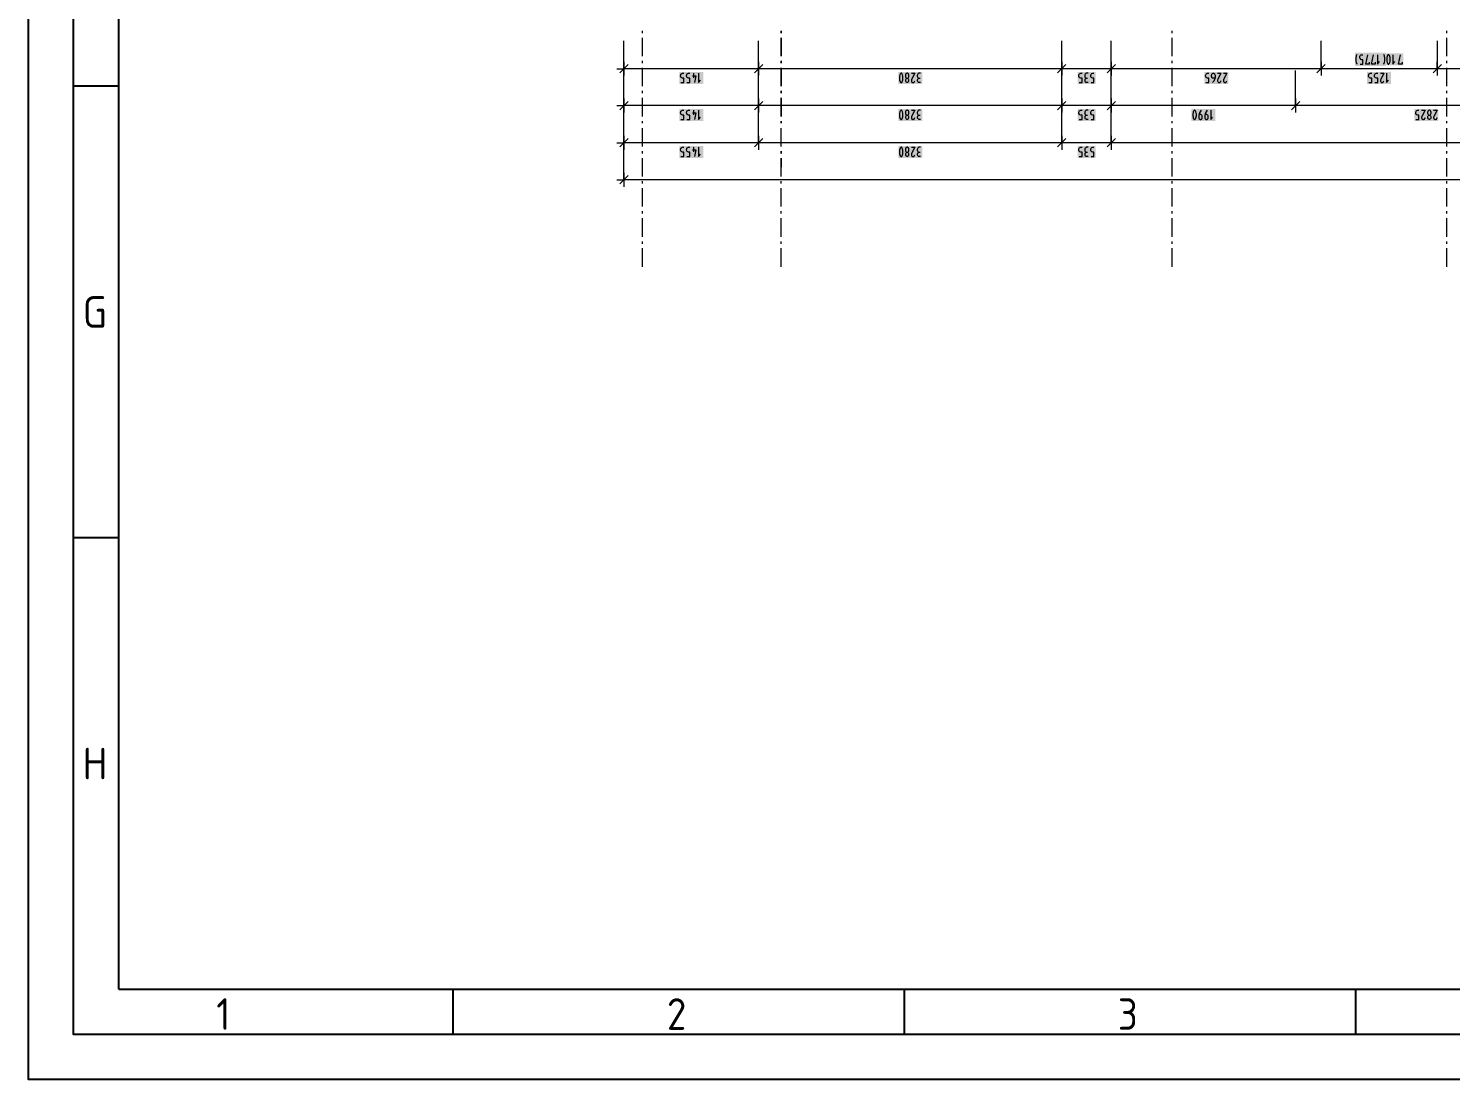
# Model space of a CAD drawing. Header units: millimetres. Extents: x 0 to 594, y 0 to 420.
# Drawn here: x 0 to 157.5, y 0 to 116.4 of the extents above; entities that cross this region are included whole.
import ezdxf

# ---------------------------------------------------------------- set-up
doc = ezdxf.new("R2010")
doc.units = ezdxf.units.MM
doc.header["$LTSCALE"] = 8
for name, color, linetype in [('035', 5, 'Continuous'), ('07', 7, 'Continuous'), ('PDF_Koty delkove', 7, 'Continuous'), ('PDF_Osy hlavni', 7, 'Continuous')]:
    doc.layers.add(name, color=color, linetype=linetype)
doc.styles.add('ISO Proportional', font='isocp.shx')

# ---------------------------------------------------------------- blocks, each defined once
blk = doc.blocks.new('IEC_border_a2')
at = {"layer": '035'}
for p, q in [((10, 10), (10, 410)), ((10, 110), (5.02, 110)), ((10, 60), (5.02, 60)), ((10, 10), (584, 10)), ((47, 10), (47, 5)), ((97, 10), (97, 5)), ((147, 10), (147, 5))]:
    blk.add_line(p, q, dxfattribs=at)
blk.add_lwpolyline([(0, 420), (594, 420), (594, 0), (0, 0)], close=True, dxfattribs=at)
at = {"layer": '07'}
blk.add_lwpolyline([(5, 415), (589, 415), (589, 5), (5, 5)], close=True, dxfattribs=at)
at = {"layer": '035', "style": 'ISO Proportional'}
for s, p in [('G', (6.02, 83.25)), ('H', (6.02, 33.25)), ('1', (20.81, 5.5)), ('2', (70.73, 5.5)), ('3', (120.68, 5.5))]:
    blk.add_text(s, height=3.5, dxfattribs=at).set_placement(p)

msp = doc.modelspace()

# ---------------------------------------------------------------- linework, layer by layer
at = {"layer": 'PDF_Koty delkove', "lineweight": 18}
for points in [[(65.2, 111.94), (65.97, 111.94), (65.97, 115.02)], [(80.88, 111.94), (80.88, 115.02)], [(114.47, 111.94), (114.47, 115.02)], [(119.96, 111.94), (119.96, 115.02)], [(143.2, 111.94), (143.2, 115.02)], [(156.07, 115.02), (156.07, 113.67), (156.07, 113.61), (156.07, 111.94), (156.07, 112.71)], [(147.21, 112.45), (147.18, 112.49), (147.14, 112.56), (147.11, 112.66), (147.1, 112.8), (147.1, 113.14), (147.11, 113.31), (147.13, 113.41), (147.15, 113.48), (147.21, 113.55)], [(147.51, 112.45), (147.84, 112.45), (147.84, 112.93), (147.7, 112.93), (147.61, 112.97), (147.55, 113.02), (147.5, 113.1), (147.48, 113.17), (147.48, 113.24), (147.5, 113.31), (147.52, 113.38), (147.56, 113.43), (147.62, 113.46), (147.7, 113.48), (147.84, 113.48)], [(148.52, 112.66), (148.52, 112.45), (148.14, 112.45), (148.36, 113.48)], [(149.18, 112.66), (149.18, 112.45), (148.79, 112.45), (149.01, 113.48)], [(149.45, 113.48), (149.45, 112.45), (149.67, 112.73)], [(150.11, 113.55), (150.16, 113.48), (150.19, 113.41), (150.2, 113.31), (150.22, 113.14), (150.22, 112.8), (150.2, 112.66), (150.17, 112.56), (150.13, 112.49)], [(151.13, 113.48), (151.13, 112.45), (151.35, 112.73)], [(152.17, 112.66), (152.17, 112.45), (151.78, 112.45), (152, 113.48)], [(66.43, 112.4), (65.5, 111.48)], [(65.97, 112.71), (65.97, 111.94), (65.97, 111.17)], [(299.31, 111.94), (273.27, 111.94), (258.92, 111.94), (252.82, 111.94), (242.57, 111.94), (228.22, 111.94), (215.21, 111.94), (200.86, 111.94), (190.61, 111.94), (184.51, 111.94), (170.16, 111.94), (156.07, 111.94), (143.2, 111.94), (119.96, 111.94), (114.47, 111.94), (80.88, 111.94), (65.97, 111.94)], [(81.34, 112.4), (80.42, 111.48)], [(80.88, 112.71), (80.88, 111.94), (80.88, 111.17)], [(114.94, 112.4), (114.01, 111.48)], [(114.47, 112.71), (114.47, 111.94), (114.47, 111.17)], [(120.43, 112.4), (119.5, 111.48)], [(119.96, 112.71), (119.96, 111.94), (119.96, 111.17)], [(143.66, 112.4), (142.74, 111.48)], [(143.2, 112.71), (143.2, 111.94), (143.2, 111.17)], [(150.13, 112.49), (150.11, 112.45)], [(156.53, 112.4), (155.6, 111.48)], [(156.07, 111.94), (156.07, 111.17)], [(65.2, 107.85), (65.97, 107.85), (65.97, 111.73)], [(72.27, 110.4), (72.6, 110.4), (72.6, 110.88), (72.46, 110.88), (72.37, 110.92), (72.31, 110.97), (72.26, 111.05), (72.25, 111.12), (72.25, 111.19), (72.26, 111.26), (72.29, 111.33), (72.33, 111.38), (72.38, 111.41), (72.46, 111.43), (72.6, 111.43)], [(72.9, 111.12), (72.9, 111.19), (72.92, 111.26), (72.94, 111.33), (72.98, 111.38), (73.04, 111.41), (73.12, 111.43), (73.26, 111.43)], [(72.93, 110.4), (73.26, 110.4), (73.26, 110.88), (73.12, 110.88), (73.03, 110.92), (72.97, 110.97), (72.92, 111.05), (72.9, 111.12)], [(73.56, 111.16), (73.94, 111.16), (73.78, 110.4)], [(73.67, 111.43), (73.67, 110.92)], [(74.22, 111.43), (74.22, 110.4), (74.44, 110.68)], [(80.88, 107.85), (80.88, 111.73)], [(97.51, 110.61), (97.5, 110.54), (97.47, 110.47), (97.42, 110.42), (97.38, 110.4), (97.32, 110.4), (97.28, 110.42), (97.22, 110.47), (97.2, 110.54), (97.18, 110.61), (97.18, 110.68), (97.2, 110.75), (97.22, 110.81), (97.27, 110.86), (97.29, 110.88)], [(97.4, 110.88), (97.43, 110.86), (97.47, 110.81), (97.5, 110.75), (97.51, 110.68), (97.51, 110.61)], [(97.81, 111.43), (98.2, 111.43), (97.84, 110.75), (97.81, 110.68), (97.81, 110.57), (97.84, 110.51), (97.88, 110.46), (97.92, 110.42), (97.98, 110.4), (98.03, 110.4), (98.09, 110.42), (98.13, 110.46), (98.17, 110.51), (98.2, 110.61)], [(98.83, 111.43), (98.64, 111.43), (98.57, 111.39), (98.51, 111.34), (98.48, 111.26), (98.47, 111.19), (98.47, 111.12), (98.48, 111.04), (98.51, 110.97), (98.57, 110.92), (98.66, 110.88)], [(98.83, 110.4), (98.66, 110.4), (98.61, 110.42), (98.55, 110.46), (98.53, 110.51), (98.5, 110.61), (98.5, 110.68), (98.53, 110.78), (98.58, 110.85)], [(98.58, 110.85), (98.66, 110.88), (98.77, 110.88)], [(114.47, 107.85), (114.47, 111.73)], [(116.4, 110.4), (116.73, 110.4), (116.73, 110.88), (116.59, 110.88), (116.49, 110.92), (116.44, 110.97), (116.38, 111.05), (116.37, 111.12), (116.37, 111.19), (116.38, 111.26), (116.41, 111.33), (116.45, 111.38), (116.51, 111.41), (116.59, 111.43), (116.73, 111.43)], [(117.38, 111.43), (117.19, 111.43), (117.12, 111.39), (117.07, 111.34), (117.04, 111.26), (117.03, 111.19), (117.03, 111.12), (117.04, 111.04), (117.07, 110.97), (117.12, 110.92), (117.22, 110.88)], [(117.38, 110.4), (117.22, 110.4), (117.16, 110.42), (117.11, 110.46), (117.08, 110.51), (117.05, 110.61), (117.05, 110.68), (117.08, 110.78), (117.14, 110.85), (117.22, 110.88), (117.33, 110.88)], [(117.7, 111.05), (117.68, 111.12), (117.68, 111.19), (117.7, 111.26), (117.73, 111.33), (117.77, 111.38), (117.82, 111.41), (117.9, 111.43), (118.04, 111.43)], [(117.71, 110.4), (118.04, 110.4), (118.04, 110.88), (117.9, 110.88), (117.81, 110.92), (117.75, 110.97), (117.7, 111.05)], [(119.96, 107.85), (119.96, 111.73)], [(130.43, 110.4), (130.76, 110.4), (130.76, 110.88), (130.62, 110.88), (130.53, 110.92), (130.47, 110.97), (130.42, 111.05), (130.41, 111.12), (130.41, 111.19), (130.42, 111.26), (130.45, 111.33), (130.49, 111.38), (130.54, 111.41), (130.62, 111.43), (130.76, 111.43)], [(131.42, 110.88), (131.23, 110.88), (131.17, 110.9), (131.13, 110.93), (131.1, 110.97), (131.08, 111.02), (131.06, 111.09), (131.06, 111.22), (131.08, 111.29), (131.1, 111.34), (131.13, 111.38), (131.17, 111.41), (131.23, 111.43), (131.28, 111.43), (131.34, 111.41), (131.38, 111.38), (131.4, 111.34), (131.43, 111.29), (131.45, 111.22), (131.45, 110.98), (131.39, 110.75), (131.31, 110.57), (131.17, 110.4)], [(131.72, 111.43), (132.1, 111.43), (131.75, 110.75), (131.72, 110.68), (131.72, 110.57), (131.75, 110.51)], [(131.75, 110.51), (131.79, 110.46), (131.83, 110.42), (131.88, 110.4), (131.94, 110.4), (131.99, 110.42), (132.03, 110.46), (132.08, 110.51), (132.1, 110.61)], [(132.38, 111.43), (132.76, 111.43), (132.4, 110.75), (132.38, 110.68), (132.38, 110.57), (132.4, 110.51), (132.45, 110.46), (132.49, 110.42), (132.54, 110.4), (132.6, 110.4), (132.65, 110.42), (132.69, 110.46), (132.73, 110.51), (132.76, 110.61)], [(140.38, 107.85), (140.38, 111.73)], [(148.48, 110.4), (148.81, 110.4), (148.81, 110.88), (148.67, 110.88), (148.58, 110.92), (148.52, 110.97), (148.47, 111.05), (148.46, 111.12), (148.46, 111.19), (148.47, 111.26), (148.5, 111.33), (148.54, 111.38), (148.59, 111.41), (148.67, 111.43), (148.81, 111.43)], [(149.14, 110.4), (149.47, 110.4), (149.47, 110.88), (149.33, 110.88), (149.24, 110.92), (149.18, 110.97), (149.13, 111.05), (149.11, 111.12), (149.11, 111.19), (149.13, 111.26), (149.15, 111.33), (149.2, 111.38), (149.25, 111.41), (149.33, 111.43), (149.47, 111.43)], [(149.77, 111.43), (150.15, 111.43), (149.8, 110.75), (149.77, 110.68), (149.77, 110.57), (149.8, 110.51), (149.84, 110.46), (149.88, 110.42), (149.93, 110.4), (149.99, 110.4), (150.04, 110.42), (150.09, 110.46), (150.13, 110.51), (150.15, 110.61)], [(150.43, 111.43), (150.43, 110.4), (150.65, 110.68)], [(65.2, 103.74), (65.97, 103.74), (65.97, 108.65)], [(65.2, 99.64), (65.97, 99.64), (65.97, 108.59)], [(66.43, 108.31), (65.5, 107.39)], [(65.97, 108.62), (65.97, 107.85), (65.97, 107.08)], [(549.56, 107.85), (518.99, 107.85), (486.83, 107.85), (438.24, 107.85), (403.24, 107.85), (371.46, 107.85), (330.26, 107.85), (298.49, 107.85), (274.09, 107.85), (242.32, 107.85), (201.11, 107.85), (169.34, 107.85), (140.38, 107.85), (119.96, 107.85), (114.47, 107.85), (80.88, 107.85), (65.97, 107.85)], [(72.27, 106.31), (72.6, 106.31), (72.6, 106.79), (72.46, 106.79), (72.37, 106.82), (72.31, 106.87), (72.26, 106.96), (72.25, 107.03), (72.25, 107.1), (72.26, 107.16), (72.29, 107.23), (72.33, 107.28), (72.38, 107.32), (72.46, 107.34), (72.6, 107.34)], [(73.26, 106.31), (73.26, 106.79), (73.12, 106.79), (73.03, 106.82), (72.97, 106.87), (72.92, 106.96), (72.9, 107.03), (72.9, 107.1), (72.92, 107.16), (72.94, 107.23), (72.98, 107.28), (73.04, 107.32), (73.12, 107.34), (73.26, 107.34)], [(73.67, 107.34), (73.67, 106.82)], [(74.22, 107.34), (74.22, 106.31), (74.44, 106.58)], [(81.34, 108.31), (80.42, 107.39)], [(80.88, 103.74), (80.88, 108.65)], [(80.88, 108.62), (80.88, 107.85), (80.88, 107.08)], [(97.16, 107.1), (97.16, 107.03), (97.17, 106.94), (97.21, 106.86), (97.27, 106.81), (97.29, 106.79), (97.4, 106.79), (97.43, 106.81), (97.49, 106.86), (97.53, 106.94), (97.54, 107.03), (97.54, 107.1), (97.53, 107.18), (97.49, 107.27), (97.43, 107.32), (97.38, 107.34), (97.32, 107.34), (97.27, 107.32), (97.21, 107.27), (97.17, 107.18)], [(97.17, 107.18), (97.16, 107.1)], [(97.81, 107.34), (98.2, 107.34), (97.84, 106.65), (97.81, 106.58), (97.81, 106.48), (97.84, 106.41), (97.88, 106.36), (97.92, 106.33), (97.98, 106.31), (98.03, 106.31), (98.09, 106.33), (98.13, 106.36), (98.17, 106.41), (98.2, 106.52)], [(98.83, 107.34), (98.64, 107.34), (98.57, 107.3), (98.51, 107.25), (98.48, 107.16), (98.47, 107.1), (98.47, 107.03), (98.48, 106.94), (98.51, 106.87), (98.57, 106.82), (98.66, 106.79)], [(114.94, 108.31), (114.01, 107.39)], [(114.47, 103.74), (114.47, 108.65)], [(114.47, 108.62), (114.47, 107.85), (114.47, 107.08)], [(116.4, 106.31), (116.73, 106.31), (116.73, 106.79), (116.59, 106.79), (116.49, 106.82), (116.44, 106.87), (116.38, 106.96), (116.37, 107.03), (116.37, 107.1), (116.38, 107.16), (116.41, 107.23), (116.45, 107.28), (116.51, 107.32), (116.59, 107.34), (116.73, 107.34)], [(117.38, 107.34), (117.19, 107.34), (117.12, 107.3), (117.07, 107.25), (117.04, 107.16), (117.03, 107.1), (117.03, 107.03), (117.04, 106.94), (117.07, 106.87), (117.12, 106.82), (117.22, 106.79)], [(117.71, 106.31), (118.04, 106.31), (118.04, 106.79), (117.9, 106.79), (117.81, 106.82), (117.75, 106.87), (117.7, 106.96), (117.68, 107.03), (117.68, 107.1), (117.7, 107.16), (117.73, 107.23), (117.77, 107.28), (117.82, 107.32), (117.9, 107.34), (118.04, 107.34)], [(120.43, 108.31), (119.5, 107.39)], [(119.96, 103.74), (119.96, 108.65)], [(119.96, 108.62), (119.96, 107.85), (119.96, 107.08)], [(129.93, 107.34), (129.79, 107.16), (129.71, 106.99), (129.65, 106.75), (129.65, 106.52), (129.67, 106.45), (129.69, 106.4), (129.72, 106.36), (129.76, 106.33), (129.82, 106.31), (129.87, 106.31), (129.93, 106.33), (129.97, 106.36), (129.99, 106.4), (130.02, 106.45), (130.04, 106.52), (130.04, 106.65), (130.02, 106.72), (129.99, 106.79), (129.93, 106.84), (129.87, 106.86), (129.68, 106.86)], [(130.58, 107.34), (130.45, 107.16), (130.36, 106.99), (130.31, 106.75), (130.31, 106.52), (130.32, 106.45), (130.35, 106.4), (130.38, 106.36), (130.42, 106.33), (130.47, 106.31), (130.53, 106.31), (130.58, 106.33), (130.62, 106.36), (130.65, 106.4), (130.68, 106.45), (130.69, 106.52), (130.69, 106.65)], [(130.97, 107.34), (130.97, 106.31), (131.18, 106.58)], [(140.84, 108.31), (139.92, 107.39)], [(140.38, 108.62), (140.38, 107.85), (140.38, 107.08)], [(153.71, 106.31), (154.04, 106.31), (154.04, 106.79), (153.9, 106.79), (153.8, 106.82), (153.75, 106.87), (153.7, 106.96), (153.68, 107.03), (153.68, 107.1), (153.7, 107.16), (153.72, 107.23), (153.76, 107.28), (153.82, 107.32), (153.9, 107.34), (154.04, 107.34)], [(154.34, 107.34), (154.72, 107.34), (154.37, 106.65), (154.34, 106.58), (154.34, 106.48), (154.37, 106.41), (154.41, 106.36), (154.45, 106.33), (154.5, 106.31), (154.56, 106.31), (154.61, 106.33), (154.65, 106.36), (154.69, 106.41), (154.72, 106.52)], [(155.65, 107.34), (156.04, 107.34), (155.68, 106.65), (155.65, 106.58), (155.65, 106.48), (155.68, 106.41), (155.72, 106.36), (155.76, 106.33), (155.82, 106.31), (155.87, 106.31), (155.93, 106.33), (155.97, 106.36), (156.01, 106.41), (156.04, 106.52)], [(72.93, 106.31), (73.26, 106.31)], [(73.56, 107.06), (73.94, 107.06), (73.78, 106.31)], [(97.4, 106.79), (97.43, 106.77), (97.47, 106.72), (97.5, 106.65), (97.51, 106.58), (97.51, 106.52), (97.5, 106.45), (97.47, 106.38), (97.42, 106.33), (97.38, 106.31), (97.32, 106.31), (97.28, 106.33), (97.22, 106.38), (97.2, 106.45), (97.18, 106.52), (97.18, 106.58), (97.2, 106.65), (97.22, 106.72), (97.27, 106.77), (97.29, 106.79)], [(98.61, 106.33), (98.55, 106.36), (98.53, 106.41), (98.5, 106.52), (98.5, 106.58), (98.53, 106.69), (98.58, 106.75), (98.66, 106.79), (98.77, 106.79)], [(98.83, 106.31), (98.66, 106.31), (98.61, 106.33)], [(117.38, 106.31), (117.22, 106.31), (117.16, 106.33), (117.11, 106.36), (117.08, 106.41), (117.05, 106.52), (117.05, 106.58), (117.08, 106.69), (117.14, 106.75), (117.22, 106.79), (117.33, 106.79)], [(130.69, 106.65), (130.68, 106.72), (130.65, 106.79), (130.58, 106.84), (130.53, 106.86), (130.34, 106.86)], [(155.24, 106.79), (155.27, 106.77), (155.31, 106.72), (155.34, 106.65), (155.35, 106.58), (155.35, 106.52), (155.34, 106.45), (155.31, 106.38), (155.25, 106.33), (155.21, 106.31), (155.16, 106.31), (155.12, 106.33), (155.06, 106.38), (155.04, 106.45), (155.02, 106.52), (155.02, 106.58), (155.04, 106.65), (155.06, 106.72), (155.1, 106.77), (155.13, 106.79)], [(66.43, 104.2), (65.5, 103.28)], [(65.97, 104.51), (65.97, 103.74), (65.97, 102.97)], [(81.34, 104.2), (80.42, 103.28)], [(80.88, 104.51), (80.88, 103.74), (80.88, 102.97)], [(114.94, 104.2), (114.01, 103.28)], [(114.47, 104.51), (114.47, 103.74), (114.47, 102.97)], [(120.43, 104.2), (119.5, 103.28)], [(119.96, 104.51), (119.96, 103.74), (119.96, 102.97)], [(549.56, 103.74), (336.22, 103.74), (119.96, 103.74), (114.47, 103.74), (80.88, 103.74), (65.97, 103.74)], [(72.27, 102.2), (72.6, 102.2), (72.6, 102.68), (72.46, 102.68), (72.37, 102.72), (72.31, 102.77), (72.26, 102.85), (72.25, 102.92), (72.25, 102.99), (72.26, 103.06), (72.29, 103.13), (72.33, 103.18), (72.38, 103.21), (72.46, 103.23)], [(72.46, 103.23), (72.6, 103.23)], [(72.93, 102.2), (73.26, 102.2), (73.26, 102.68), (73.12, 102.68), (73.03, 102.72), (72.97, 102.77), (72.92, 102.85), (72.9, 102.92), (72.9, 102.99), (72.92, 103.06), (72.94, 103.13), (72.98, 103.18), (73.04, 103.21), (73.12, 103.23), (73.26, 103.23)], [(73.56, 102.96), (73.94, 102.96), (73.78, 102.2)], [(73.67, 103.23), (73.67, 102.72)], [(74.22, 103.23), (74.22, 102.2), (74.44, 102.48)], [(96.5, 102.82), (96.5, 102.61), (96.51, 102.51), (96.54, 102.39), (96.58, 102.29), (96.64, 102.22), (96.66, 102.2), (96.72, 102.2), (96.75, 102.22), (96.8, 102.29), (96.84, 102.39), (96.87, 102.51), (96.88, 102.61), (96.88, 102.82), (96.87, 102.92), (96.84, 103.04), (96.8, 103.14), (96.75, 103.21), (96.72, 103.23), (96.66, 103.23), (96.64, 103.21), (96.58, 103.14), (96.54, 103.04), (96.51, 102.92), (96.5, 102.82)], [(97.4, 102.68), (97.43, 102.67), (97.47, 102.61), (97.5, 102.55), (97.51, 102.48), (97.51, 102.41), (97.5, 102.34), (97.47, 102.27), (97.42, 102.22), (97.38, 102.2), (97.32, 102.2), (97.28, 102.22), (97.22, 102.27), (97.2, 102.34), (97.18, 102.41), (97.18, 102.48), (97.2, 102.55), (97.22, 102.61), (97.27, 102.67), (97.29, 102.68)], [(97.81, 103.23), (98.2, 103.23), (97.84, 102.55), (97.81, 102.48), (97.81, 102.37), (97.84, 102.31), (97.88, 102.26), (97.92, 102.22), (97.98, 102.2)], [(97.98, 102.2), (98.03, 102.2), (98.09, 102.22), (98.13, 102.26), (98.17, 102.31), (98.2, 102.41)], [(98.83, 103.23), (98.64, 103.23), (98.57, 103.19), (98.51, 103.14), (98.48, 103.06), (98.47, 102.99), (98.47, 102.92), (98.48, 102.84), (98.51, 102.77), (98.57, 102.72), (98.66, 102.68)], [(98.83, 102.2), (98.66, 102.2), (98.61, 102.22), (98.55, 102.26), (98.53, 102.31), (98.5, 102.41), (98.5, 102.48), (98.53, 102.58), (98.58, 102.65), (98.66, 102.68), (98.77, 102.68)], [(116.4, 102.2), (116.73, 102.2), (116.73, 102.68), (116.59, 102.68), (116.49, 102.72), (116.44, 102.77), (116.38, 102.85), (116.37, 102.92), (116.37, 102.99), (116.38, 103.06), (116.41, 103.13), (116.45, 103.18), (116.51, 103.21), (116.59, 103.23), (116.73, 103.23)], [(117.12, 103.19), (117.07, 103.14), (117.04, 103.06), (117.03, 102.99), (117.03, 102.92), (117.04, 102.84), (117.07, 102.77), (117.12, 102.72), (117.22, 102.68)], [(117.38, 102.2), (117.22, 102.2), (117.16, 102.22), (117.11, 102.26), (117.08, 102.31), (117.05, 102.41), (117.05, 102.48), (117.08, 102.58), (117.14, 102.65), (117.22, 102.68), (117.33, 102.68)], [(117.38, 103.23), (117.19, 103.23), (117.12, 103.19)], [(117.71, 102.2), (118.04, 102.2), (118.04, 102.68), (117.9, 102.68), (117.81, 102.72), (117.75, 102.77), (117.7, 102.85), (117.68, 102.92), (117.68, 102.99), (117.7, 103.06), (117.73, 103.13), (117.77, 103.18), (117.82, 103.21), (117.9, 103.23), (118.04, 103.23)], [(66.43, 100.1), (65.5, 99.18)], [(65.97, 100.41), (65.97, 99.64), (65.97, 98.87)], [(549.56, 99.64), (309.27, 99.64), (65.97, 99.64)]]:
    msp.add_lwpolyline(points, dxfattribs=at)
for points in [[(150.47, 113.07), (150.47, 112.86), (150.49, 112.76), (150.51, 112.64), (150.55, 112.54), (150.61, 112.47), (150.64, 112.45), (150.69, 112.45), (150.72, 112.47), (150.77, 112.54), (150.81, 112.64), (150.84, 112.76), (150.86, 112.86), (150.86, 113.07), (150.84, 113.17), (150.81, 113.29), (150.77, 113.39), (150.72, 113.46), (150.69, 113.48), (150.64, 113.48), (150.61, 113.46), (150.55, 113.39), (150.51, 113.29), (150.49, 113.17)], [(96.5, 111.02), (96.5, 110.81), (96.51, 110.71), (96.54, 110.59), (96.58, 110.49), (96.64, 110.42), (96.66, 110.4), (96.72, 110.4), (96.75, 110.42), (96.8, 110.49), (96.84, 110.59), (96.87, 110.71), (96.88, 110.81), (96.88, 111.02), (96.87, 111.12), (96.84, 111.24), (96.8, 111.34), (96.75, 111.41), (96.72, 111.43), (96.66, 111.43), (96.64, 111.41), (96.58, 111.34), (96.54, 111.24), (96.51, 111.12)], [(97.16, 111.19), (97.16, 111.12), (97.17, 111.04), (97.21, 110.95), (97.27, 110.9), (97.29, 110.88), (97.4, 110.88), (97.43, 110.9), (97.49, 110.95), (97.53, 111.04), (97.54, 111.12), (97.54, 111.19), (97.53, 111.27), (97.49, 111.36), (97.43, 111.41), (97.38, 111.43), (97.32, 111.43), (97.27, 111.41), (97.21, 111.36), (97.17, 111.27)], [(96.5, 106.93), (96.5, 106.72), (96.51, 106.62), (96.54, 106.5), (96.58, 106.4), (96.64, 106.33), (96.66, 106.31), (96.72, 106.31), (96.75, 106.33), (96.8, 106.4), (96.84, 106.5), (96.87, 106.62), (96.88, 106.72), (96.88, 106.93), (96.87, 107.03), (96.84, 107.15), (96.8, 107.25), (96.75, 107.32), (96.72, 107.34), (96.66, 107.34), (96.64, 107.32), (96.58, 107.25), (96.54, 107.15), (96.51, 107.03)], [(128.99, 106.93), (128.99, 106.72), (129.01, 106.62), (129.04, 106.5), (129.08, 106.4), (129.13, 106.33), (129.16, 106.31), (129.21, 106.31), (129.24, 106.33), (129.3, 106.4), (129.34, 106.5), (129.36, 106.62), (129.38, 106.72), (129.38, 106.93), (129.36, 107.03), (129.34, 107.15), (129.3, 107.25), (129.24, 107.32), (129.21, 107.34), (129.16, 107.34), (129.13, 107.32), (129.08, 107.25), (129.04, 107.15), (129.01, 107.03)], [(155, 107.1), (155, 107.03), (155.01, 106.94), (155.05, 106.86), (155.1, 106.81), (155.13, 106.79), (155.24, 106.79), (155.27, 106.81), (155.32, 106.86), (155.36, 106.94), (155.38, 107.03), (155.38, 107.1), (155.36, 107.18), (155.32, 107.27), (155.27, 107.32), (155.21, 107.34), (155.16, 107.34), (155.1, 107.32), (155.05, 107.27), (155.01, 107.18)], [(97.16, 102.99), (97.16, 102.92), (97.17, 102.84), (97.21, 102.75), (97.27, 102.7), (97.29, 102.68), (97.4, 102.68), (97.43, 102.7), (97.49, 102.75), (97.53, 102.84), (97.54, 102.92), (97.54, 102.99), (97.53, 103.08), (97.49, 103.16), (97.43, 103.21), (97.38, 103.23), (97.32, 103.23), (97.27, 103.21), (97.21, 103.16), (97.17, 103.08)]]:
    msp.add_lwpolyline(points, close=True, dxfattribs=at)
at = {"layer": 'PDF_Koty delkove', "color": 7, "lineweight": 18, "true_color": 0xffffff, "transparency": 33554559}
for points in [[(150.37, 113.7), (146.95, 113.7), (150.37, 112.23), (146.95, 112.23)], [(152.32, 113.63), (150.32, 113.63), (152.32, 112.3), (150.32, 112.3)], [(74.75, 111.58), (72.09, 111.58), (74.75, 110.25), (72.09, 110.25)], [(99.01, 111.58), (96.35, 111.58), (99.01, 110.25), (96.35, 110.25)], [(118.22, 111.58), (116.22, 111.58), (118.22, 110.25), (116.22, 110.25)], [(132.91, 111.58), (130.25, 111.58), (132.91, 110.25), (130.25, 110.25)], [(150.96, 111.58), (148.3, 111.58), (150.96, 110.25), (148.3, 110.25)], [(74.75, 107.49), (72.09, 107.49), (74.75, 106.16), (72.09, 106.16)], [(99.01, 107.49), (96.35, 107.49), (99.01, 106.16), (96.35, 106.16)], [(118.22, 107.49), (116.22, 107.49), (118.22, 106.16), (116.22, 106.16)], [(131.5, 107.49), (128.84, 107.49), (131.5, 106.16), (128.84, 106.16)], [(156.19, 107.49), (153.53, 107.49), (156.19, 106.16), (153.53, 106.16)], [(74.75, 103.38), (72.09, 103.38), (74.75, 102.05), (72.09, 102.05)], [(99.01, 103.38), (96.35, 103.38), (99.01, 102.05), (96.35, 102.05)], [(118.22, 103.38), (116.22, 103.38), (118.22, 102.05), (116.22, 102.05)]]:
    msp.add_solid(points, dxfattribs=at)
at = {"layer": 'PDF_Osy hlavni', "lineweight": 18}
for points in [[(68.02, 115.88), (68.02, 116.14)], [(68.02, 113.32), (68.02, 115.37)], [(83.39, 115.88), (83.39, 116.14), (83.39, 115.88)], [(83.39, 115.37), (83.39, 113.32), (83.39, 115.37)], [(126.7, 115.88), (126.7, 116.14)], [(126.7, 113.32), (126.7, 115.37)], [(157.14, 115.88), (157.14, 116.14)], [(157.14, 113.32), (157.14, 115.37)], [(68.02, 112.55), (68.02, 112.81)], [(68.02, 109.99), (68.02, 112.04)], [(83.39, 112.81), (83.39, 112.55), (83.39, 112.81)], [(83.39, 112.04), (83.39, 109.99), (83.39, 112.04)], [(126.7, 112.55), (126.7, 112.81)], [(126.7, 109.99), (126.7, 112.04)], [(157.14, 112.55), (157.14, 112.81)], [(157.14, 109.99), (157.14, 112.04)], [(68.02, 109.22), (68.02, 109.47)], [(68.02, 106.66), (68.02, 108.71)], [(83.39, 109.47), (83.39, 109.22), (83.39, 109.47)], [(83.39, 108.71), (83.39, 106.66), (83.39, 108.71)], [(126.7, 109.22), (126.7, 109.47)], [(126.7, 106.66), (126.7, 108.71)], [(157.14, 109.22), (157.14, 109.47)], [(157.14, 106.66), (157.14, 108.71)], [(68.02, 105.89), (68.02, 106.14)], [(83.39, 106.14), (83.39, 105.89), (83.39, 106.14)], [(126.7, 105.89), (126.7, 106.14)], [(157.14, 105.89), (157.14, 106.14)], [(68.02, 103.32), (68.02, 105.37)], [(83.39, 103.32), (83.39, 105.37)], [(83.39, 103.32), (83.39, 105.37)], [(126.7, 103.32), (126.7, 105.37)], [(157.14, 103.32), (157.14, 105.37)], [(68.02, 102.56), (68.02, 102.81)], [(83.39, 102.81), (83.39, 102.56), (83.39, 102.81)], [(126.7, 102.56), (126.7, 102.81)], [(157.14, 102.56), (157.14, 102.81)], [(68.02, 99.99), (68.02, 102.04)], [(83.39, 99.99), (83.39, 102.04), (83.39, 101.05)], [(126.7, 99.99), (126.7, 102.04)], [(157.14, 99.99), (157.14, 102.04)], [(68.02, 99.22), (68.02, 99.48)], [(83.39, 99.22), (83.39, 99.48)], [(126.7, 99.22), (126.7, 99.48)], [(157.14, 99.22), (157.14, 99.48)], [(68.02, 96.66), (68.02, 98.71)], [(83.39, 96.66), (83.39, 98.71)], [(126.7, 96.66), (126.7, 98.71)], [(157.14, 96.66), (157.14, 98.71)], [(68.02, 95.89), (68.02, 96.15)], [(83.39, 95.89), (83.39, 96.15)], [(126.7, 95.89), (126.7, 96.15)], [(157.14, 95.89), (157.14, 96.15)], [(68.02, 93.33), (68.02, 95.38)], [(83.39, 93.33), (83.39, 95.38)], [(126.7, 93.33), (126.7, 95.38)], [(157.14, 93.33), (157.14, 95.38)], [(68.02, 92.56), (68.02, 92.82)], [(68.02, 90), (68.02, 92.05)], [(83.39, 92.56), (83.39, 92.82)], [(83.39, 90), (83.39, 92.05)], [(126.7, 92.56), (126.7, 92.82)], [(126.7, 90), (126.7, 92.05)], [(157.14, 92.56), (157.14, 92.82)], [(157.14, 90), (157.14, 92.05)]]:
    msp.add_lwpolyline(points, dxfattribs=at)
at = {"layer": 'PDF_Osy hlavni', "lineweight": 18, "transparency": 33554559}
msp.add_solid([(83.39, 101), (83.34, 101.05), (83.44, 101.05), (83.39, 101.09)], dxfattribs=at)

# ---------------------------------------------------------------- block references
msp.add_blockref('IEC_border_a2', (0, 0))

doc.saveas('drawing.dxf')
